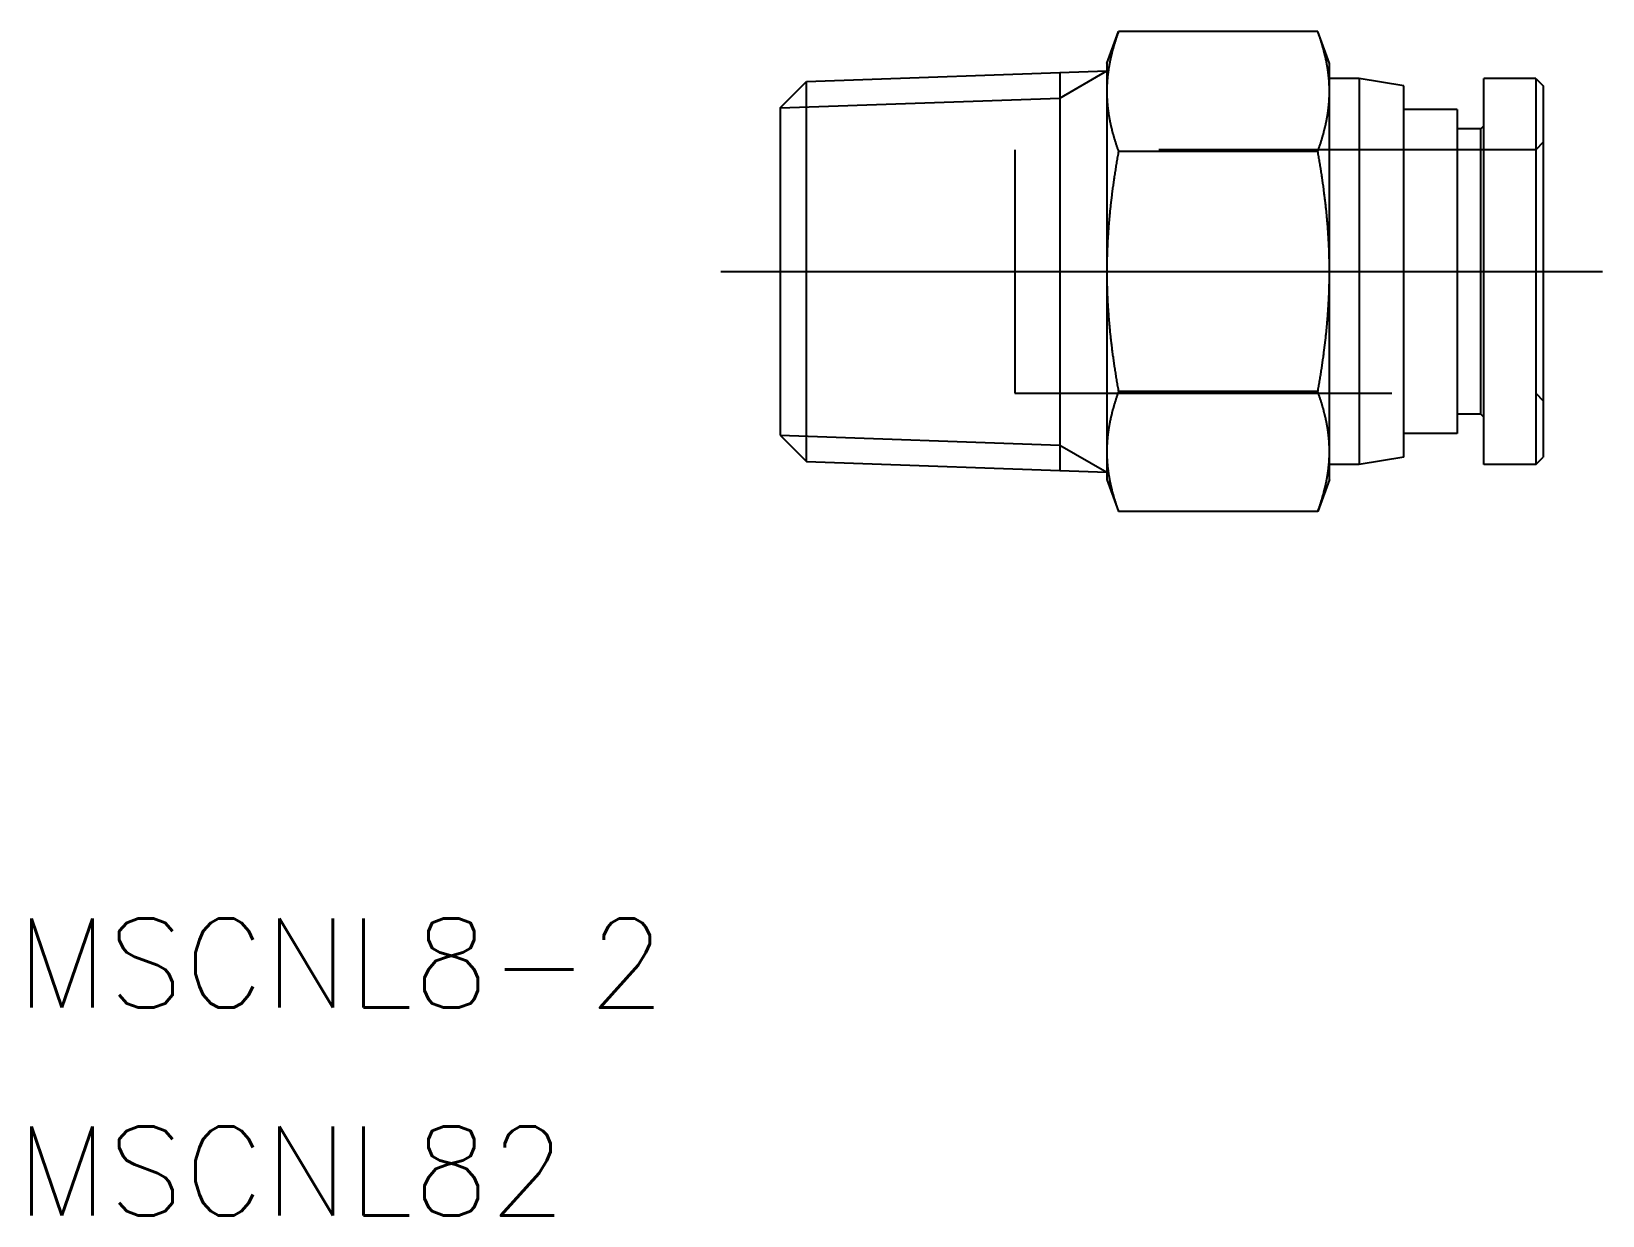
# Model space of a CAD drawing. Extents: x -71.5 to 9.5, y -31.8 to 10.1.
# Drawn here: x -71.5 to -18.6, y -31.8 to 8.1 of the extents above; entities that cross this region are included whole.
import ezdxf

# ---------------------------------------------------------------- set-up
doc = ezdxf.new("R2010")
doc.units = 0
doc.linetypes.add('CENTER', pattern=[50.8, 31.75, -6.35, 6.35, -6.35])
doc.linetypes.add('DASHED', pattern=[19.05, 12.7, -6.35])
doc.layers.get('0').update_dxf_attribs({"linetype": 'CONTINUOUS'})
doc.layers.add('CENTER', color=1, linetype='CENTER')
doc.styles.get("Standard").update_dxf_attribs({"font": 'txt.shx', "height": 3, "bigfont": 'bigfont.shx'})

msp = doc.modelspace()

# ---------------------------------------------------------------- linework, layer by layer
at = {"color": 7, "linetype": 'CONTINUOUS'}
for p, q in [((-35.324, 7), (-34.93, 8.083)), ((-28.218, 8.083), (-34.93, 8.083)), ((-27.824, 7), (-28.218, 8.083)), ((-35.324, 7), (-35.324, 6.062)), ((-27.824, 6.062), (-27.824, 7)), ((-46.324, 5.513), (-45.437, 6.4)), ((-45.437, 6.4), (-35.324, 6.753)), ((-45.437, -6.4), (-45.437, 6.4)), ((-36.902, 6.698), (-36.902, -6.698)), ((-35.324, 6.753), (-35.324, -6.753)), ((-26.824, 6.5), (-27.824, 6.5)), ((-26.824, 6.5), (-26.824, -6.5)), ((-25.324, 6.25), (-26.824, 6.5)), ((-22.624, -6.5), (-22.624, 6.5)), ((-20.874, 6.5), (-22.624, 6.5)), ((-20.874, 6.5), (-20.874, -6.5)), ((-20.874, 6.5), (-20.624, 6.25)), ((-35.324, 6.062), (-35.324, 0)), ((-27.824, 0), (-27.824, 6.062)), ((-25.324, -6.25), (-25.324, 6.25)), ((-20.624, 6.25), (-20.624, -6.25)), ((-46.324, 5.513), (-46.324, -5.513)), ((-23.524, 5.45), (-25.324, 5.45)), ((-23.524, 5.45), (-23.524, -5.45)), ((-22.724, 4.8), (-23.524, 4.8)), ((-22.724, 4.8), (-22.624, 4.9)), ((-22.724, -4.8), (-22.724, 4.8)), ((-28.218, 4.041), (-34.93, 4.041)), ((-35.324, 0), (-35.324, -6.062)), ((-27.824, -6.062), (-27.824, 0)), ((-28.218, -4.041), (-34.93, -4.041)), ((-22.724, -4.8), (-23.524, -4.8)), ((-22.724, -4.8), (-22.624, -4.9)), ((-46.324, -5.513), (-45.437, -6.4)), ((-23.524, -5.45), (-25.324, -5.45)), ((-35.324, -6.062), (-35.324, -7)), ((-27.824, -7), (-27.824, -6.062)), ((-25.324, -6.25), (-26.824, -6.5)), ((-20.874, -6.5), (-20.624, -6.25)), ((-45.437, -6.4), (-35.324, -6.753)), ((-26.824, -6.5), (-27.824, -6.5)), ((-20.874, -6.5), (-22.624, -6.5)), ((-35.324, -7), (-34.93, -8.083)), ((-27.824, -7), (-28.218, -8.083)), ((-28.218, -8.083), (-34.93, -8.083))]:
    msp.add_line(p, q, dxfattribs=at)
at = {"color": 3, "linetype": 'CONTINUOUS'}
for p, q in [((-36.902, 5.842), (-35.324, 6.753)), ((-46.324, 5.513), (-36.902, 5.842)), ((-46.324, -5.513), (-36.902, -5.842)), ((-36.902, -5.842), (-35.324, -6.753))]:
    msp.add_line(p, q, dxfattribs=at)
at = {"color": 3, "linetype": 'DASHED'}
for p, q in [((-20.624, 4.35), (-20.874, 4.1)), ((-20.874, 4.1), (-38.424, 4.1)), ((-38.424, 4.1), (-38.424, -4.1)), ((-20.874, 4.1), (-20.874, -4.1)), ((-38.424, -4.1), (-20.874, -4.1)), ((-20.874, -4.1), (-20.624, -4.35))]:
    msp.add_line(p, q, dxfattribs=at)
at = {"color": 7}
for points in [[(-34.93, 8.083, 0), (-34.938, 8.06, 0), (-34.946, 8.037, 0), (-34.954, 8.014, 0), (-34.962, 7.992, 0), (-34.97, 7.969, 0), (-34.978, 7.946, 0), (-34.986, 7.924, 0), (-34.993, 7.902, 0), (-35.001, 7.879, 0), (-35.008, 7.857, 0), (-35.016, 7.835, 0), (-35.023, 7.812, 0), (-35.03, 7.79, 0), (-35.037, 7.768, 0), (-35.044, 7.746, 0), (-35.051, 7.724, 0), (-35.058, 7.702, 0), (-35.065, 7.68, 0), (-35.072, 7.658, 0), (-35.078, 7.636, 0), (-35.084, 7.615, 0), (-35.091, 7.593, 0), (-35.097, 7.571, 0), (-35.103, 7.55, 0), (-35.109, 7.528, 0), (-35.115, 7.506, 0), (-35.121, 7.485, 0), (-35.127, 7.463, 0), (-35.133, 7.442, 0), (-35.139, 7.421, 0), (-35.144, 7.399, 0), (-35.15, 7.378, 0), (-35.155, 7.357, 0), (-35.16, 7.335, 0), (-35.166, 7.314, 0), (-35.171, 7.293, 0), (-35.176, 7.272, 0), (-35.181, 7.251, 0), (-35.186, 7.23, 0), (-35.191, 7.208, 0), (-35.196, 7.187, 0), (-35.2, 7.166, 0), (-35.205, 7.145, 0), (-35.209, 7.124, 0), (-35.214, 7.103, 0), (-35.218, 7.082, 0), (-35.222, 7.062, 0), (-35.226, 7.041, 0), (-35.23, 7.02, 0), (-35.234, 6.999, 0), (-35.238, 6.978, 0), (-35.242, 6.957, 0), (-35.246, 6.936, 0), (-35.249, 6.916, 0), (-35.253, 6.895, 0), (-35.256, 6.874, 0), (-35.26, 6.853, 0), (-35.263, 6.833, 0), (-35.266, 6.812, 0), (-35.269, 6.791, 0), (-35.272, 6.77, 0), (-35.275, 6.75, 0), (-35.278, 6.729, 0), (-35.281, 6.708, 0), (-35.283, 6.688, 0), (-35.286, 6.667, 0), (-35.289, 6.646, 0), (-35.291, 6.625, 0), (-35.294, 6.605, 0), (-35.296, 6.584, 0), (-35.298, 6.563, 0), (-35.3, 6.543, 0), (-35.302, 6.522, 0), (-35.304, 6.501, 0), (-35.306, 6.48, 0), (-35.307, 6.46, 0), (-35.309, 6.439, 0), (-35.311, 6.418, 0), (-35.312, 6.397, 0), (-35.314, 6.376, 0), (-35.315, 6.356, 0), (-35.316, 6.335, 0), (-35.317, 6.314, 0), (-35.318, 6.293, 0), (-35.319, 6.272, 0), (-35.32, 6.251, 0), (-35.321, 6.23, 0), (-35.322, 6.209, 0), (-35.322, 6.189, 0), (-35.323, 6.168, 0), (-35.323, 6.147, 0), (-35.324, 6.125, 0), (-35.324, 6.104, 0), (-35.324, 6.083, 0), (-35.324, 6.062, 0)], [(-27.824, 6.062, 0), (-27.824, 6.084, 0), (-27.824, 6.106, 0), (-27.824, 6.128, 0), (-27.825, 6.149, 0), (-27.825, 6.171, 0), (-27.826, 6.193, 0), (-27.826, 6.214, 0), (-27.827, 6.236, 0), (-27.828, 6.257, 0), (-27.829, 6.279, 0), (-27.83, 6.3, 0), (-27.831, 6.322, 0), (-27.832, 6.343, 0), (-27.833, 6.364, 0), (-27.835, 6.386, 0), (-27.836, 6.407, 0), (-27.838, 6.428, 0), (-27.839, 6.449, 0), (-27.841, 6.471, 0), (-27.843, 6.492, 0), (-27.845, 6.513, 0), (-27.847, 6.534, 0), (-27.849, 6.555, 0), (-27.851, 6.576, 0), (-27.854, 6.597, 0), (-27.856, 6.618, 0), (-27.858, 6.639, 0), (-27.861, 6.66, 0), (-27.863, 6.681, 0), (-27.866, 6.702, 0), (-27.869, 6.723, 0), (-27.872, 6.744, 0), (-27.875, 6.765, 0), (-27.878, 6.786, 0), (-27.881, 6.807, 0), (-27.884, 6.828, 0), (-27.887, 6.849, 0), (-27.891, 6.87, 0), (-27.894, 6.891, 0), (-27.898, 6.912, 0), (-27.901, 6.933, 0), (-27.905, 6.953, 0), (-27.909, 6.974, 0), (-27.913, 6.995, 0), (-27.917, 7.016, 0), (-27.921, 7.037, 0), (-27.925, 7.058, 0), (-27.929, 7.079, 0), (-27.933, 7.1, 0), (-27.938, 7.121, 0), (-27.942, 7.142, 0), (-27.947, 7.162, 0), (-27.951, 7.183, 0), (-27.956, 7.204, 0), (-27.961, 7.225, 0), (-27.966, 7.246, 0), (-27.971, 7.267, 0), (-27.976, 7.288, 0), (-27.981, 7.309, 0), (-27.986, 7.33, 0), (-27.991, 7.351, 0), (-27.997, 7.372, 0), (-28.002, 7.394, 0), (-28.008, 7.415, 0), (-28.013, 7.436, 0), (-28.019, 7.457, 0), (-28.024, 7.478, 0), (-28.03, 7.499, 0), (-28.036, 7.52, 0), (-28.042, 7.542, 0), (-28.048, 7.563, 0), (-28.054, 7.584, 0), (-28.061, 7.605, 0), (-28.067, 7.627, 0), (-28.073, 7.648, 0), (-28.08, 7.67, 0), (-28.086, 7.691, 0), (-28.093, 7.712, 0), (-28.1, 7.734, 0), (-28.106, 7.755, 0), (-28.113, 7.777, 0), (-28.12, 7.799, 0), (-28.127, 7.82, 0), (-28.134, 7.842, 0), (-28.142, 7.864, 0), (-28.149, 7.885, 0), (-28.156, 7.907, 0), (-28.164, 7.929, 0), (-28.171, 7.951, 0), (-28.179, 7.973, 0), (-28.186, 7.995, 0), (-28.194, 8.017, 0), (-28.202, 8.039, 0), (-28.21, 8.061, 0), (-28.218, 8.083, 0)], [(-35.324, 6.062, 0), (-35.324, 6.041, 0), (-35.324, 6.02, 0), (-35.324, 5.999, 0), (-35.323, 5.978, 0), (-35.323, 5.957, 0), (-35.322, 5.936, 0), (-35.322, 5.915, 0), (-35.321, 5.894, 0), (-35.32, 5.873, 0), (-35.319, 5.852, 0), (-35.318, 5.831, 0), (-35.317, 5.81, 0), (-35.316, 5.79, 0), (-35.315, 5.769, 0), (-35.314, 5.748, 0), (-35.312, 5.727, 0), (-35.311, 5.706, 0), (-35.309, 5.686, 0), (-35.307, 5.665, 0), (-35.306, 5.644, 0), (-35.304, 5.623, 0), (-35.302, 5.603, 0), (-35.3, 5.582, 0), (-35.298, 5.561, 0), (-35.296, 5.54, 0), (-35.294, 5.52, 0), (-35.291, 5.499, 0), (-35.289, 5.478, 0), (-35.286, 5.458, 0), (-35.283, 5.437, 0), (-35.281, 5.416, 0), (-35.278, 5.395, 0), (-35.275, 5.375, 0), (-35.272, 5.354, 0), (-35.269, 5.333, 0), (-35.266, 5.312, 0), (-35.263, 5.292, 0), (-35.26, 5.271, 0), (-35.256, 5.25, 0), (-35.253, 5.229, 0), (-35.249, 5.209, 0), (-35.246, 5.188, 0), (-35.242, 5.167, 0), (-35.238, 5.146, 0), (-35.234, 5.125, 0), (-35.23, 5.105, 0), (-35.226, 5.084, 0), (-35.222, 5.063, 0), (-35.218, 5.042, 0), (-35.214, 5.021, 0), (-35.209, 5, 0), (-35.205, 4.979, 0), (-35.2, 4.958, 0), (-35.196, 4.937, 0), (-35.191, 4.916, 0), (-35.186, 4.895, 0), (-35.181, 4.874, 0), (-35.176, 4.853, 0), (-35.171, 4.831, 0), (-35.166, 4.81, 0), (-35.16, 4.789, 0), (-35.155, 4.768, 0), (-35.15, 4.746, 0), (-35.144, 4.725, 0), (-35.139, 4.704, 0), (-35.133, 4.682, 0), (-35.127, 4.661, 0), (-35.121, 4.639, 0), (-35.115, 4.618, 0), (-35.109, 4.596, 0), (-35.103, 4.575, 0), (-35.097, 4.553, 0), (-35.091, 4.531, 0), (-35.084, 4.51, 0), (-35.078, 4.488, 0), (-35.072, 4.466, 0), (-35.065, 4.444, 0), (-35.058, 4.422, 0), (-35.051, 4.4, 0), (-35.044, 4.378, 0), (-35.037, 4.356, 0), (-35.03, 4.334, 0), (-35.023, 4.312, 0), (-35.016, 4.29, 0), (-35.008, 4.268, 0), (-35.001, 4.245, 0), (-34.993, 4.223, 0), (-34.986, 4.2, 0), (-34.978, 4.178, 0), (-34.97, 4.155, 0), (-34.962, 4.133, 0), (-34.954, 4.11, 0), (-34.946, 4.087, 0), (-34.938, 4.064, 0), (-34.93, 4.041, 0)], [(-28.218, 4.041, 0), (-28.21, 4.064, 0), (-28.202, 4.086, 0), (-28.194, 4.108, 0), (-28.186, 4.13, 0), (-28.179, 4.152, 0), (-28.171, 4.174, 0), (-28.164, 4.195, 0), (-28.156, 4.217, 0), (-28.149, 4.239, 0), (-28.142, 4.261, 0), (-28.134, 4.282, 0), (-28.127, 4.304, 0), (-28.12, 4.326, 0), (-28.113, 4.347, 0), (-28.106, 4.369, 0), (-28.1, 4.39, 0), (-28.093, 4.412, 0), (-28.086, 4.433, 0), (-28.08, 4.455, 0), (-28.073, 4.476, 0), (-28.067, 4.498, 0), (-28.061, 4.519, 0), (-28.054, 4.54, 0), (-28.048, 4.561, 0), (-28.042, 4.583, 0), (-28.036, 4.604, 0), (-28.03, 4.625, 0), (-28.024, 4.646, 0), (-28.019, 4.668, 0), (-28.013, 4.689, 0), (-28.008, 4.71, 0), (-28.002, 4.731, 0), (-27.997, 4.752, 0), (-27.991, 4.773, 0), (-27.986, 4.794, 0), (-27.981, 4.815, 0), (-27.976, 4.836, 0), (-27.971, 4.857, 0), (-27.966, 4.878, 0), (-27.961, 4.899, 0), (-27.956, 4.92, 0), (-27.951, 4.941, 0), (-27.947, 4.962, 0), (-27.942, 4.983, 0), (-27.938, 5.004, 0), (-27.933, 5.025, 0), (-27.929, 5.046, 0), (-27.925, 5.066, 0), (-27.921, 5.087, 0), (-27.917, 5.108, 0), (-27.913, 5.129, 0), (-27.909, 5.15, 0), (-27.905, 5.171, 0), (-27.901, 5.192, 0), (-27.898, 5.213, 0), (-27.894, 5.234, 0), (-27.891, 5.255, 0), (-27.887, 5.275, 0), (-27.884, 5.296, 0), (-27.881, 5.317, 0), (-27.878, 5.338, 0), (-27.875, 5.359, 0), (-27.872, 5.38, 0), (-27.869, 5.401, 0), (-27.866, 5.422, 0), (-27.863, 5.443, 0), (-27.861, 5.464, 0), (-27.858, 5.485, 0), (-27.856, 5.506, 0), (-27.854, 5.527, 0), (-27.851, 5.548, 0), (-27.849, 5.569, 0), (-27.847, 5.59, 0), (-27.845, 5.611, 0), (-27.843, 5.633, 0), (-27.841, 5.654, 0), (-27.839, 5.675, 0), (-27.838, 5.696, 0), (-27.836, 5.717, 0), (-27.835, 5.739, 0), (-27.833, 5.76, 0), (-27.832, 5.781, 0), (-27.831, 5.803, 0), (-27.83, 5.824, 0), (-27.829, 5.846, 0), (-27.828, 5.867, 0), (-27.827, 5.889, 0), (-27.826, 5.91, 0), (-27.826, 5.932, 0), (-27.825, 5.953, 0), (-27.825, 5.975, 0), (-27.824, 5.997, 0), (-27.824, 6.018, 0), (-27.824, 6.04, 0), (-27.824, 6.062, 0)], [(-34.93, 4.041, 0), (-34.938, 3.996, 0), (-34.946, 3.95, 0), (-34.954, 3.904, 0), (-34.962, 3.859, 0), (-34.97, 3.814, 0), (-34.978, 3.769, 0), (-34.986, 3.724, 0), (-34.993, 3.679, 0), (-35.001, 3.634, 0), (-35.008, 3.589, 0), (-35.016, 3.545, 0), (-35.023, 3.5, 0), (-35.03, 3.456, 0), (-35.037, 3.412, 0), (-35.044, 3.368, 0), (-35.051, 3.323, 0), (-35.058, 3.28, 0), (-35.065, 3.236, 0), (-35.072, 3.192, 0), (-35.078, 3.148, 0), (-35.084, 3.105, 0), (-35.091, 3.061, 0), (-35.097, 3.018, 0), (-35.103, 2.975, 0), (-35.109, 2.932, 0), (-35.115, 2.888, 0), (-35.121, 2.845, 0), (-35.127, 2.802, 0), (-35.133, 2.76, 0), (-35.139, 2.717, 0), (-35.144, 2.674, 0), (-35.15, 2.631, 0), (-35.155, 2.589, 0), (-35.16, 2.546, 0), (-35.166, 2.504, 0), (-35.171, 2.462, 0), (-35.176, 2.419, 0), (-35.181, 2.377, 0), (-35.186, 2.335, 0), (-35.191, 2.293, 0), (-35.196, 2.25, 0), (-35.2, 2.208, 0), (-35.205, 2.166, 0), (-35.209, 2.124, 0), (-35.214, 2.083, 0), (-35.218, 2.041, 0), (-35.222, 1.999, 0), (-35.226, 1.957, 0), (-35.23, 1.915, 0), (-35.234, 1.874, 0), (-35.238, 1.832, 0), (-35.242, 1.79, 0), (-35.246, 1.749, 0), (-35.249, 1.707, 0), (-35.253, 1.665, 0), (-35.256, 1.624, 0), (-35.26, 1.582, 0), (-35.263, 1.541, 0), (-35.266, 1.499, 0), (-35.269, 1.458, 0), (-35.272, 1.416, 0), (-35.275, 1.375, 0), (-35.278, 1.334, 0), (-35.281, 1.292, 0), (-35.283, 1.251, 0), (-35.286, 1.209, 0), (-35.289, 1.168, 0), (-35.291, 1.126, 0), (-35.294, 1.085, 0), (-35.296, 1.044, 0), (-35.298, 1.002, 0), (-35.3, 0.961, 0), (-35.302, 0.919, 0), (-35.304, 0.878, 0), (-35.306, 0.836, 0), (-35.307, 0.795, 0), (-35.309, 0.753, 0), (-35.311, 0.712, 0), (-35.312, 0.67, 0), (-35.314, 0.629, 0), (-35.315, 0.587, 0), (-35.316, 0.545, 0), (-35.317, 0.504, 0), (-35.318, 0.462, 0), (-35.319, 0.42, 0), (-35.32, 0.378, 0), (-35.321, 0.337, 0), (-35.322, 0.295, 0), (-35.322, 0.253, 0), (-35.323, 0.211, 0), (-35.323, 0.169, 0), (-35.324, 0.127, 0), (-35.324, 0.084, 0), (-35.324, 0.042, 0), (-35.324, 0, 0)], [(-27.824, 0, 0), (-27.824, 0.044, 0), (-27.824, 0.087, 0), (-27.824, 0.131, 0), (-27.825, 0.174, 0), (-27.825, 0.218, 0), (-27.826, 0.261, 0), (-27.826, 0.304, 0), (-27.827, 0.347, 0), (-27.828, 0.39, 0), (-27.829, 0.433, 0), (-27.83, 0.476, 0), (-27.831, 0.519, 0), (-27.832, 0.562, 0), (-27.833, 0.604, 0), (-27.835, 0.647, 0), (-27.836, 0.69, 0), (-27.838, 0.732, 0), (-27.839, 0.775, 0), (-27.841, 0.817, 0), (-27.843, 0.859, 0), (-27.845, 0.902, 0), (-27.847, 0.944, 0), (-27.849, 0.986, 0), (-27.851, 1.028, 0), (-27.854, 1.07, 0), (-27.856, 1.112, 0), (-27.858, 1.154, 0), (-27.861, 1.196, 0), (-27.863, 1.238, 0), (-27.866, 1.28, 0), (-27.869, 1.322, 0), (-27.872, 1.364, 0), (-27.875, 1.406, 0), (-27.878, 1.448, 0), (-27.881, 1.49, 0), (-27.884, 1.532, 0), (-27.887, 1.574, 0), (-27.891, 1.615, 0), (-27.894, 1.657, 0), (-27.898, 1.699, 0), (-27.901, 1.741, 0), (-27.905, 1.783, 0), (-27.909, 1.824, 0), (-27.913, 1.866, 0), (-27.917, 1.908, 0), (-27.921, 1.95, 0), (-27.925, 1.991, 0), (-27.929, 2.033, 0), (-27.933, 2.075, 0), (-27.938, 2.117, 0), (-27.942, 2.159, 0), (-27.947, 2.201, 0), (-27.951, 2.242, 0), (-27.956, 2.284, 0), (-27.961, 2.326, 0), (-27.966, 2.368, 0), (-27.971, 2.41, 0), (-27.976, 2.452, 0), (-27.981, 2.494, 0), (-27.986, 2.536, 0), (-27.991, 2.578, 0), (-27.997, 2.62, 0), (-28.002, 2.663, 0), (-28.008, 2.705, 0), (-28.013, 2.747, 0), (-28.019, 2.789, 0), (-28.024, 2.832, 0), (-28.03, 2.874, 0), (-28.036, 2.916, 0), (-28.042, 2.959, 0), (-28.048, 3.001, 0), (-28.054, 3.044, 0), (-28.061, 3.087, 0), (-28.067, 3.129, 0), (-28.073, 3.172, 0), (-28.08, 3.215, 0), (-28.086, 3.258, 0), (-28.093, 3.301, 0), (-28.1, 3.344, 0), (-28.106, 3.387, 0), (-28.113, 3.43, 0), (-28.12, 3.473, 0), (-28.127, 3.516, 0), (-28.134, 3.559, 0), (-28.142, 3.603, 0), (-28.149, 3.646, 0), (-28.156, 3.69, 0), (-28.164, 3.734, 0), (-28.171, 3.777, 0), (-28.179, 3.821, 0), (-28.186, 3.865, 0), (-28.194, 3.909, 0), (-28.202, 3.953, 0), (-28.21, 3.997, 0), (-28.218, 4.041, 0)], [(-35.324, 0, 0), (-35.324, -0.042, 0), (-35.324, -0.084, 0), (-35.324, -0.127, 0), (-35.323, -0.169, 0), (-35.323, -0.211, 0), (-35.322, -0.253, 0), (-35.322, -0.295, 0), (-35.321, -0.337, 0), (-35.32, -0.378, 0), (-35.319, -0.42, 0), (-35.318, -0.462, 0), (-35.317, -0.504, 0), (-35.316, -0.545, 0), (-35.315, -0.587, 0), (-35.314, -0.629, 0), (-35.312, -0.67, 0), (-35.311, -0.712, 0), (-35.309, -0.753, 0), (-35.307, -0.795, 0), (-35.306, -0.836, 0), (-35.304, -0.878, 0), (-35.302, -0.919, 0), (-35.3, -0.961, 0), (-35.298, -1.002, 0), (-35.296, -1.044, 0), (-35.294, -1.085, 0), (-35.291, -1.126, 0), (-35.289, -1.168, 0), (-35.286, -1.209, 0), (-35.283, -1.251, 0), (-35.281, -1.292, 0), (-35.278, -1.334, 0), (-35.275, -1.375, 0), (-35.272, -1.416, 0), (-35.269, -1.458, 0), (-35.266, -1.499, 0), (-35.263, -1.541, 0), (-35.26, -1.582, 0), (-35.256, -1.624, 0), (-35.253, -1.665, 0), (-35.249, -1.707, 0), (-35.246, -1.749, 0), (-35.242, -1.79, 0), (-35.238, -1.832, 0), (-35.234, -1.874, 0), (-35.23, -1.915, 0), (-35.226, -1.957, 0), (-35.222, -1.999, 0), (-35.218, -2.041, 0), (-35.214, -2.083, 0), (-35.209, -2.124, 0), (-35.205, -2.166, 0), (-35.2, -2.208, 0), (-35.196, -2.25, 0), (-35.191, -2.293, 0), (-35.186, -2.335, 0), (-35.181, -2.377, 0), (-35.176, -2.419, 0), (-35.171, -2.462, 0), (-35.166, -2.504, 0), (-35.16, -2.546, 0), (-35.155, -2.589, 0), (-35.15, -2.631, 0), (-35.144, -2.674, 0), (-35.139, -2.717, 0), (-35.133, -2.76, 0), (-35.127, -2.802, 0), (-35.121, -2.845, 0), (-35.115, -2.888, 0), (-35.109, -2.932, 0), (-35.103, -2.975, 0), (-35.097, -3.018, 0), (-35.091, -3.061, 0), (-35.084, -3.105, 0), (-35.078, -3.148, 0), (-35.072, -3.192, 0), (-35.065, -3.236, 0), (-35.058, -3.28, 0), (-35.051, -3.323, 0), (-35.044, -3.368, 0), (-35.037, -3.412, 0), (-35.03, -3.456, 0), (-35.023, -3.5, 0), (-35.016, -3.545, 0), (-35.008, -3.589, 0), (-35.001, -3.634, 0), (-34.993, -3.679, 0), (-34.986, -3.724, 0), (-34.978, -3.769, 0), (-34.97, -3.814, 0), (-34.962, -3.859, 0), (-34.954, -3.904, 0), (-34.946, -3.95, 0), (-34.938, -3.996, 0), (-34.93, -4.041, 0)], [(-28.218, -4.041, 0), (-28.21, -3.997, 0), (-28.202, -3.953, 0), (-28.194, -3.909, 0), (-28.186, -3.865, 0), (-28.179, -3.821, 0), (-28.171, -3.777, 0), (-28.164, -3.734, 0), (-28.156, -3.69, 0), (-28.149, -3.646, 0), (-28.142, -3.603, 0), (-28.134, -3.559, 0), (-28.127, -3.516, 0), (-28.12, -3.473, 0), (-28.113, -3.43, 0), (-28.106, -3.387, 0), (-28.1, -3.344, 0), (-28.093, -3.301, 0), (-28.086, -3.258, 0), (-28.08, -3.215, 0), (-28.073, -3.172, 0), (-28.067, -3.129, 0), (-28.061, -3.087, 0), (-28.054, -3.044, 0), (-28.048, -3.001, 0), (-28.042, -2.959, 0), (-28.036, -2.916, 0), (-28.03, -2.874, 0), (-28.024, -2.832, 0), (-28.019, -2.789, 0), (-28.013, -2.747, 0), (-28.008, -2.705, 0), (-28.002, -2.663, 0), (-27.997, -2.62, 0), (-27.991, -2.578, 0), (-27.986, -2.536, 0), (-27.981, -2.494, 0), (-27.976, -2.452, 0), (-27.971, -2.41, 0), (-27.966, -2.368, 0), (-27.961, -2.326, 0), (-27.956, -2.284, 0), (-27.951, -2.242, 0), (-27.947, -2.201, 0), (-27.942, -2.159, 0), (-27.938, -2.117, 0), (-27.933, -2.075, 0), (-27.929, -2.033, 0), (-27.925, -1.991, 0), (-27.921, -1.95, 0), (-27.917, -1.908, 0), (-27.913, -1.866, 0), (-27.909, -1.824, 0), (-27.905, -1.783, 0), (-27.901, -1.741, 0), (-27.898, -1.699, 0), (-27.894, -1.657, 0), (-27.891, -1.615, 0), (-27.887, -1.574, 0), (-27.884, -1.532, 0), (-27.881, -1.49, 0), (-27.878, -1.448, 0), (-27.875, -1.406, 0), (-27.872, -1.364, 0), (-27.869, -1.322, 0), (-27.866, -1.28, 0), (-27.863, -1.238, 0), (-27.861, -1.196, 0), (-27.858, -1.154, 0), (-27.856, -1.112, 0), (-27.854, -1.07, 0), (-27.851, -1.028, 0), (-27.849, -0.986, 0), (-27.847, -0.944, 0), (-27.845, -0.902, 0), (-27.843, -0.859, 0), (-27.841, -0.817, 0), (-27.839, -0.775, 0), (-27.838, -0.732, 0), (-27.836, -0.69, 0), (-27.835, -0.647, 0), (-27.833, -0.604, 0), (-27.832, -0.562, 0), (-27.831, -0.519, 0), (-27.83, -0.476, 0), (-27.829, -0.433, 0), (-27.828, -0.39, 0), (-27.827, -0.347, 0), (-27.826, -0.304, 0), (-27.826, -0.261, 0), (-27.825, -0.218, 0), (-27.825, -0.174, 0), (-27.824, -0.131, 0), (-27.824, -0.087, 0), (-27.824, -0.044, 0), (-27.824, 0, 0)], [(-34.93, -4.041, 0), (-34.938, -4.064, 0), (-34.946, -4.087, 0), (-34.954, -4.11, 0), (-34.962, -4.133, 0), (-34.97, -4.155, 0), (-34.978, -4.178, 0), (-34.986, -4.2, 0), (-34.993, -4.223, 0), (-35.001, -4.245, 0), (-35.008, -4.268, 0), (-35.016, -4.29, 0), (-35.023, -4.312, 0), (-35.03, -4.334, 0), (-35.037, -4.356, 0), (-35.044, -4.378, 0), (-35.051, -4.4, 0), (-35.058, -4.422, 0), (-35.065, -4.444, 0), (-35.072, -4.466, 0), (-35.078, -4.488, 0), (-35.084, -4.51, 0), (-35.091, -4.531, 0), (-35.097, -4.553, 0), (-35.103, -4.575, 0), (-35.109, -4.596, 0), (-35.115, -4.618, 0), (-35.121, -4.639, 0), (-35.127, -4.661, 0), (-35.133, -4.682, 0), (-35.139, -4.704, 0), (-35.144, -4.725, 0), (-35.15, -4.746, 0), (-35.155, -4.768, 0), (-35.16, -4.789, 0), (-35.166, -4.81, 0), (-35.171, -4.831, 0), (-35.176, -4.853, 0), (-35.181, -4.874, 0), (-35.186, -4.895, 0), (-35.191, -4.916, 0), (-35.196, -4.937, 0), (-35.2, -4.958, 0), (-35.205, -4.979, 0), (-35.209, -5, 0), (-35.214, -5.021, 0), (-35.218, -5.042, 0), (-35.222, -5.063, 0), (-35.226, -5.084, 0), (-35.23, -5.105, 0), (-35.234, -5.125, 0), (-35.238, -5.146, 0), (-35.242, -5.167, 0), (-35.246, -5.188, 0), (-35.249, -5.209, 0), (-35.253, -5.229, 0), (-35.256, -5.25, 0), (-35.26, -5.271, 0), (-35.263, -5.292, 0), (-35.266, -5.312, 0), (-35.269, -5.333, 0), (-35.272, -5.354, 0), (-35.275, -5.375, 0), (-35.278, -5.395, 0), (-35.281, -5.416, 0), (-35.283, -5.437, 0), (-35.286, -5.458, 0), (-35.289, -5.478, 0), (-35.291, -5.499, 0), (-35.294, -5.52, 0), (-35.296, -5.54, 0), (-35.298, -5.561, 0), (-35.3, -5.582, 0), (-35.302, -5.603, 0), (-35.304, -5.623, 0), (-35.306, -5.644, 0), (-35.307, -5.665, 0), (-35.309, -5.686, 0), (-35.311, -5.706, 0), (-35.312, -5.727, 0), (-35.314, -5.748, 0), (-35.315, -5.769, 0), (-35.316, -5.79, 0), (-35.317, -5.81, 0), (-35.318, -5.831, 0), (-35.319, -5.852, 0), (-35.32, -5.873, 0), (-35.321, -5.894, 0), (-35.322, -5.915, 0), (-35.322, -5.936, 0), (-35.323, -5.957, 0), (-35.323, -5.978, 0), (-35.324, -5.999, 0), (-35.324, -6.02, 0), (-35.324, -6.041, 0), (-35.324, -6.062, 0)], [(-27.824, -6.062, 0), (-27.824, -6.04, 0), (-27.824, -6.018, 0), (-27.824, -5.997, 0), (-27.825, -5.975, 0), (-27.825, -5.953, 0), (-27.826, -5.932, 0), (-27.826, -5.91, 0), (-27.827, -5.889, 0), (-27.828, -5.867, 0), (-27.829, -5.846, 0), (-27.83, -5.824, 0), (-27.831, -5.803, 0), (-27.832, -5.781, 0), (-27.833, -5.76, 0), (-27.835, -5.739, 0), (-27.836, -5.717, 0), (-27.838, -5.696, 0), (-27.839, -5.675, 0), (-27.841, -5.654, 0), (-27.843, -5.633, 0), (-27.845, -5.611, 0), (-27.847, -5.59, 0), (-27.849, -5.569, 0), (-27.851, -5.548, 0), (-27.854, -5.527, 0), (-27.856, -5.506, 0), (-27.858, -5.485, 0), (-27.861, -5.464, 0), (-27.863, -5.443, 0), (-27.866, -5.422, 0), (-27.869, -5.401, 0), (-27.872, -5.38, 0), (-27.875, -5.359, 0), (-27.878, -5.338, 0), (-27.881, -5.317, 0), (-27.884, -5.296, 0), (-27.887, -5.275, 0), (-27.891, -5.255, 0), (-27.894, -5.234, 0), (-27.898, -5.213, 0), (-27.901, -5.192, 0), (-27.905, -5.171, 0), (-27.909, -5.15, 0), (-27.913, -5.129, 0), (-27.917, -5.108, 0), (-27.921, -5.087, 0), (-27.925, -5.066, 0), (-27.929, -5.046, 0), (-27.933, -5.025, 0), (-27.938, -5.004, 0), (-27.942, -4.983, 0), (-27.947, -4.962, 0), (-27.951, -4.941, 0), (-27.956, -4.92, 0), (-27.961, -4.899, 0), (-27.966, -4.878, 0), (-27.971, -4.857, 0), (-27.976, -4.836, 0), (-27.981, -4.815, 0), (-27.986, -4.794, 0), (-27.991, -4.773, 0), (-27.997, -4.752, 0), (-28.002, -4.731, 0), (-28.008, -4.71, 0), (-28.013, -4.689, 0), (-28.019, -4.668, 0), (-28.024, -4.646, 0), (-28.03, -4.625, 0), (-28.036, -4.604, 0), (-28.042, -4.583, 0), (-28.048, -4.561, 0), (-28.054, -4.54, 0), (-28.061, -4.519, 0), (-28.067, -4.498, 0), (-28.073, -4.476, 0), (-28.08, -4.455, 0), (-28.086, -4.433, 0), (-28.093, -4.412, 0), (-28.1, -4.39, 0), (-28.106, -4.369, 0), (-28.113, -4.347, 0), (-28.12, -4.326, 0), (-28.127, -4.304, 0), (-28.134, -4.282, 0), (-28.142, -4.261, 0), (-28.149, -4.239, 0), (-28.156, -4.217, 0), (-28.164, -4.195, 0), (-28.171, -4.174, 0), (-28.179, -4.152, 0), (-28.186, -4.13, 0), (-28.194, -4.108, 0), (-28.202, -4.086, 0), (-28.21, -4.064, 0), (-28.218, -4.041, 0)], [(-35.324, -6.062, 0), (-35.324, -6.083, 0), (-35.324, -6.104, 0), (-35.324, -6.125, 0), (-35.323, -6.147, 0), (-35.323, -6.168, 0), (-35.322, -6.189, 0), (-35.322, -6.209, 0), (-35.321, -6.23, 0), (-35.32, -6.251, 0), (-35.319, -6.272, 0), (-35.318, -6.293, 0), (-35.317, -6.314, 0), (-35.316, -6.335, 0), (-35.315, -6.356, 0), (-35.314, -6.376, 0), (-35.312, -6.397, 0), (-35.311, -6.418, 0), (-35.309, -6.439, 0), (-35.307, -6.46, 0), (-35.306, -6.48, 0), (-35.304, -6.501, 0), (-35.302, -6.522, 0), (-35.3, -6.543, 0), (-35.298, -6.563, 0), (-35.296, -6.584, 0), (-35.294, -6.605, 0), (-35.291, -6.625, 0), (-35.289, -6.646, 0), (-35.286, -6.667, 0), (-35.283, -6.688, 0), (-35.281, -6.708, 0), (-35.278, -6.729, 0), (-35.275, -6.75, 0), (-35.272, -6.77, 0), (-35.269, -6.791, 0), (-35.266, -6.812, 0), (-35.263, -6.833, 0), (-35.26, -6.853, 0), (-35.256, -6.874, 0), (-35.253, -6.895, 0), (-35.249, -6.916, 0), (-35.246, -6.936, 0), (-35.242, -6.957, 0), (-35.238, -6.978, 0), (-35.234, -6.999, 0), (-35.23, -7.02, 0), (-35.226, -7.041, 0), (-35.222, -7.062, 0), (-35.218, -7.082, 0), (-35.214, -7.103, 0), (-35.209, -7.124, 0), (-35.205, -7.145, 0), (-35.2, -7.166, 0), (-35.196, -7.187, 0), (-35.191, -7.208, 0), (-35.186, -7.23, 0), (-35.181, -7.251, 0), (-35.176, -7.272, 0), (-35.171, -7.293, 0), (-35.166, -7.314, 0), (-35.16, -7.335, 0), (-35.155, -7.357, 0), (-35.15, -7.378, 0), (-35.144, -7.399, 0), (-35.139, -7.421, 0), (-35.133, -7.442, 0), (-35.127, -7.463, 0), (-35.121, -7.485, 0), (-35.115, -7.506, 0), (-35.109, -7.528, 0), (-35.103, -7.55, 0), (-35.097, -7.571, 0), (-35.091, -7.593, 0), (-35.084, -7.615, 0), (-35.078, -7.636, 0), (-35.072, -7.658, 0), (-35.065, -7.68, 0), (-35.058, -7.702, 0), (-35.051, -7.724, 0), (-35.044, -7.746, 0), (-35.037, -7.768, 0), (-35.03, -7.79, 0), (-35.023, -7.812, 0), (-35.016, -7.835, 0), (-35.008, -7.857, 0), (-35.001, -7.879, 0), (-34.993, -7.902, 0), (-34.986, -7.924, 0), (-34.978, -7.946, 0), (-34.97, -7.969, 0), (-34.962, -7.992, 0), (-34.954, -8.014, 0), (-34.946, -8.037, 0), (-34.938, -8.06, 0), (-34.93, -8.083, 0)], [(-28.218, -8.083, 0), (-28.21, -8.061, 0), (-28.202, -8.039, 0), (-28.194, -8.017, 0), (-28.186, -7.995, 0), (-28.179, -7.973, 0), (-28.171, -7.951, 0), (-28.164, -7.929, 0), (-28.156, -7.907, 0), (-28.149, -7.885, 0), (-28.142, -7.864, 0), (-28.134, -7.842, 0), (-28.127, -7.82, 0), (-28.12, -7.799, 0), (-28.113, -7.777, 0), (-28.106, -7.755, 0), (-28.1, -7.734, 0), (-28.093, -7.712, 0), (-28.086, -7.691, 0), (-28.08, -7.67, 0), (-28.073, -7.648, 0), (-28.067, -7.627, 0), (-28.061, -7.605, 0), (-28.054, -7.584, 0), (-28.048, -7.563, 0), (-28.042, -7.542, 0), (-28.036, -7.52, 0), (-28.03, -7.499, 0), (-28.024, -7.478, 0), (-28.019, -7.457, 0), (-28.013, -7.436, 0), (-28.008, -7.415, 0), (-28.002, -7.394, 0), (-27.997, -7.372, 0), (-27.991, -7.351, 0), (-27.986, -7.33, 0), (-27.981, -7.309, 0), (-27.976, -7.288, 0), (-27.971, -7.267, 0), (-27.966, -7.246, 0), (-27.961, -7.225, 0), (-27.956, -7.204, 0), (-27.951, -7.183, 0), (-27.947, -7.162, 0), (-27.942, -7.142, 0), (-27.938, -7.121, 0), (-27.933, -7.1, 0), (-27.929, -7.079, 0), (-27.925, -7.058, 0), (-27.921, -7.037, 0), (-27.917, -7.016, 0), (-27.913, -6.995, 0), (-27.909, -6.974, 0), (-27.905, -6.953, 0), (-27.901, -6.933, 0), (-27.898, -6.912, 0), (-27.894, -6.891, 0), (-27.891, -6.87, 0), (-27.887, -6.849, 0), (-27.884, -6.828, 0), (-27.881, -6.807, 0), (-27.878, -6.786, 0), (-27.875, -6.765, 0), (-27.872, -6.744, 0), (-27.869, -6.723, 0), (-27.866, -6.702, 0), (-27.863, -6.681, 0), (-27.861, -6.66, 0), (-27.858, -6.639, 0), (-27.856, -6.618, 0), (-27.854, -6.597, 0), (-27.851, -6.576, 0), (-27.849, -6.555, 0), (-27.847, -6.534, 0), (-27.845, -6.513, 0), (-27.843, -6.492, 0), (-27.841, -6.471, 0), (-27.839, -6.449, 0), (-27.838, -6.428, 0), (-27.836, -6.407, 0), (-27.835, -6.386, 0), (-27.833, -6.364, 0), (-27.832, -6.343, 0), (-27.831, -6.322, 0), (-27.83, -6.3, 0), (-27.829, -6.279, 0), (-27.828, -6.257, 0), (-27.827, -6.236, 0), (-27.826, -6.214, 0), (-27.826, -6.193, 0), (-27.825, -6.171, 0), (-27.825, -6.149, 0), (-27.824, -6.128, 0), (-27.824, -6.106, 0), (-27.824, -6.084, 0), (-27.824, -6.062, 0)]]:
    msp.add_polyline3d(points, dxfattribs=at)
at = {"layer": 'CENTER', "color": 1, "linetype": 'CENTER'}
msp.add_line((-48.324, 0), (-18.624, 0), dxfattribs=at)

# ---------------------------------------------------------------- texts
at = {"color": 7, "linetype": 'CONTINUOUS'}
for s, p in [('MSCNL8-2', (-72.064, -24.783)), ('MSCNL82', (-72.064, -31.783))]:
    msp.add_text(s, height=3, dxfattribs=at).set_placement(p)

doc.saveas('drawing.dxf')
